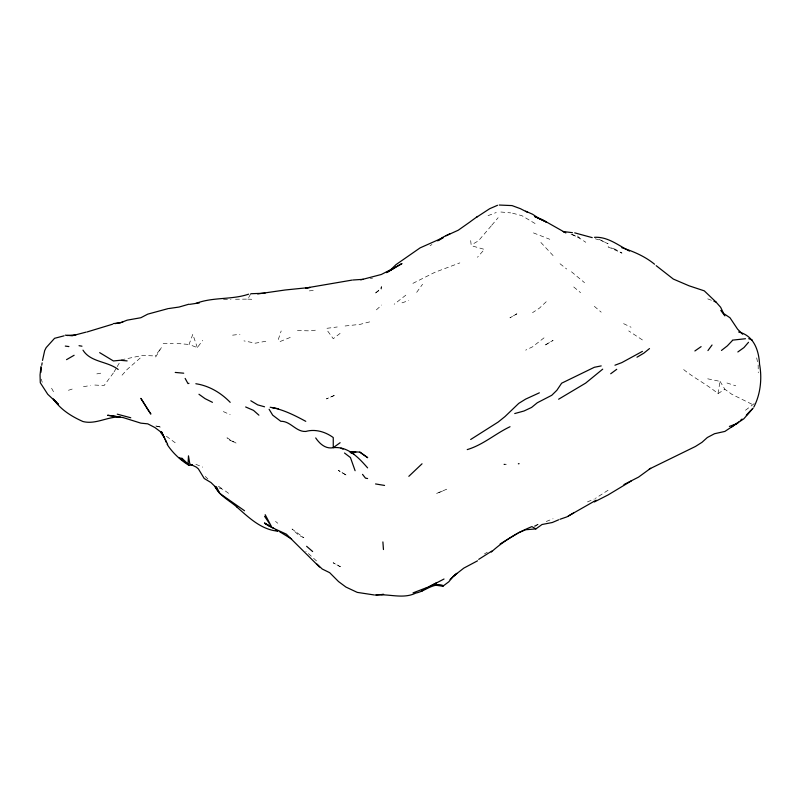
<?xml version="1.0" encoding="UTF-8"?>
<svg xmlns="http://www.w3.org/2000/svg" width="801" height="801" viewBox="0 0 801 801"><rect width="100%" height="100%" fill="white"/><g stroke="black" fill="none" stroke-linecap="round" stroke-linejoin="round"><path stroke-width="0.6" stroke-dasharray="4 3" d="M381.226 289.031L381.346 286.568L380.745 288.61L374.478 293.767L381.226 289.031L380.745 288.61M683.653 369.561C694.507 378.382 707.253 384.57 718.006 393.621L720.039 381.366L706.923 378.653M278.287 339.544L281.191 330.913M470.668 240.57L471.238 245.657L484.405 249.391L477.436 257.281M235.484 299.234L247.789 299.113L250.813 293.727M114.092 371.854L116.566 367.679M117.186 366.638L120.27 361.421M155.664 356.996L161.492 347.444L155.234 356.034M416.67 292.365L422.568 284.235M113.402 372.916L104.07 385.571L94.268 385.011M197.326 347.594L192.801 334.347L189.026 344.46L197.326 347.594L202.713 340.385M491.273 225.842L478.457 240.821L471.529 244.826M491.794 225.191L498.152 217.692M122.052 375.198L127.139 369.451L140.876 357.466M546.242 301.717L539.373 308.185L532.505 312.69M376.37 309.877L381.687 305.021M544.049 337.832L532.505 346.853L525.636 350.157M405.837 295.158L394.152 304.28M745.491 410.252L754.452 403.434M340.125 333.366L333.256 338.693L326.387 329.261M608.079 490.242L595.323 498.432M718.006 393.621L724.875 389.256L731.744 394.242L752.359 404.445M430.077 245.687L431.979 244.525M534.467 526.758L539.373 523.744L534.217 525.897M484.405 553.972L487.348 552.179M412.895 283.364L434.923 272.28L459.864 262.888M446.748 489.201L436.315 493.566L443.183 490.803M587.463 501.917L594.342 498.993M280.06 341.546L292.035 336.7M546.242 521.491L553.111 518.738M488.009 215.669L496.28 212.505M401.962 302.858L408.83 300.565M68.415 390.297L73.211 388.725M369.672 321.882L360.18 324.335L344.59 326.047M96.811 373.897L101.116 373.106M121.091 359.879L142.628 355.384L153.782 355.904M83.464 386.703L90.513 385.471M370.312 278.448L372.625 278.127M326.958 328.3L337.281 326.978M232.58 335.178L239.99 334.277M309.296 290.893L314.893 290.252M315.384 330.212L308.796 330.843L295.669 330.493M265.812 341.256L255.409 343.178L243.935 340.876M223.489 299.684L231.028 299.394M163.144 343.539L173.286 343.369M247.789 299.113L253.406 299.364M177.011 343.469L188.886 344.44M500.885 212.015L510.648 212.876M155.764 425.992L161.492 427.344L155.784 425.882M512.59 213.186L521.952 215.709L535.479 223.769M726.918 382.978L735.749 385.812M595.253 238.748L598.587 239.839M533.426 232.891L549.806 239.299M219.124 487.969L223.329 489.531L230.197 494.497M707.724 298.863L711.859 300.445M195.844 464.3L202.713 467.133M598.968 239.279L608.079 243.804L598.657 239.309M223.329 411.584L230.197 414.668M571.043 234.252L579.413 238.067L585.821 242.302M230.197 440.32L236.295 443.213L226.963 437.827L230.197 440.32L229.717 439.969M623.578 323.644L631.068 327.249M572.184 234.313L579.413 238.067L577.06 235.464M642.432 339.954L628.695 330.903M218.423 486.227L223.329 489.531M571.463 271.779L584.56 282.703M175.229 442.783L166.398 436.265M559.989 263.729L566.697 269.026M275.494 521.381L277.817 523.263M573.726 286.968L580.595 292.675M594.332 306.312L601.211 312.19M316.515 560.93L305.772 551.178M205.286 476.415L207.87 479.008M553.111 255.619L539.373 240.841M720.039 381.366L724.875 389.256M51.564 388.215L54.718 393.912M41.241 379.083L42.263 382.317M756.675 357.867L757.906 363.764M758.157 364.946L758.267 372.815M334.217 395.504L326.387 398.908L334.217 395.504M546.242 344.41L545.481 344.931L553.111 340.365L546.242 344.41M516.855 313.852L509.937 317.847L516.855 313.852M519.338 463.819L518.067 463.899L519.338 463.819M506.362 464.27L503.789 464.2L506.362 464.27M615.108 249.191L608.079 246.878L622.017 253.136L615.108 249.191M303.829 537.731L298.553 535.098L292.035 529.01L303.829 537.731M340.385 566.778L333.106 562.743L340.385 566.778M340.115 471.429L338.342 470.397L346.993 475.574L340.115 471.429"/><path stroke-width="1.2" d="M40.921 372.345L41.332 367.669M41.011 366.447L40.05 374.938L40.29 382.728L47.75 394.292L56.861 402.833M42.513 360.42L44.696 350.558L46.178 347.604L54.578 338.302L64.06 335.839M41.732 365.256L42.133 362.853M434.753 585.06L442.823 586.252L443.183 585.571C432.86 582.627 425.231 591.308 415.699 593.12C402.993 599.388 388.885 593.531 375.589 595.033L383.629 594.392L381.346 594.592M753.801 407.128C760.549 394.312 762.212 378.312 759.538 364.145C758.837 350.227 753.821 335.589 738.622 331.974M707.944 350.578L712.039 345.011M450.052 579.483L456.93 573.326L453.246 576.4L448.82 581.776L442.823 586.252M748.524 342.277L743.959 347.574L737.841 351.969M732.184 340.775L727.308 345.892L721.461 350.448M750.467 410.913L746.322 415.258L752.96 408.3L743.769 418.863L724.875 431.429L714.532 433.721L707.343 437.506L701.976 442.332L695.418 446.487L649.301 469.046M408.83 476.325L422.037 463.799M602.712 369.161L585.651 383.108L558.607 399.228M491.283 552.049C503.208 541.266 516.985 532.685 531.894 526.607L535.879 528.91L542.007 524.515L552.289 522.512L558.687 519.779M740.334 420.535L742.056 419.063M649.501 348.575L643.784 353.201L636.975 357.206M453.246 576.4L463.799 568.119L477.536 560.82M470.307 221.727L458.252 230.217L445.967 235.784M650.692 468.265L638.547 477.116L623.959 484.555M437.706 240.871L443.183 237.066L450.052 233.712M610.702 373.767L616.73 369.311M470.668 221.416L477.536 216.44M340.125 442.713L333.256 447.679C325.606 449.221 319.639 443.774 315.694 437.927M491.824 551.068L478.708 559.368M731.744 426.903L738.622 422.007M694.878 350.968L701.115 346.633M476.785 217.121L489.691 208.701L497.521 205.296M470.668 439.499L498.152 422.067L505.02 416.54L518.758 403.374L525.636 399.108L539.373 392.82M386.483 272.65L401.962 263.549L390.187 270.257L396.004 264.63L420.114 247.869L443.183 237.607L439.499 239.889M422.517 590.397L421.526 591.028L422.578 590.537M424.17 589.506L426.282 588.164M517.776 533.186L500.114 543.979M387.844 271.909L395.093 267.454L381.346 274.473L360.74 279.869M596.094 500.204L568.42 515.964M573.726 512.88L566.858 516.895L559.989 519.268M66.533 359.649L74.123 355.264M631.368 480.9L608.079 494.938L594.342 501.957M444.024 579.013L429.576 586.532L413.066 592.87M436.615 582.667L428.655 586.913L429.446 587.143M642.432 351.369L621.816 362.613L614.948 365.216M510.037 426.723C495.348 433.671 483.063 444.905 467.233 449.601M518.758 532.575L525.636 529.741L535.879 528.91M729.381 426.422L737.731 423.308M250.813 293.727L265.041 293.206M195.844 303.449C212.766 296.881 231.479 300.005 248.63 294.177M86.939 331.994L112.621 324.205M188.976 383.299L188.005 383.599L185.151 378.432M188.976 304.18L179.074 307.043L168.801 308.535M168.07 308.625L147.744 314.142L140.876 317.727L127.139 320.17L120.27 322.843L113.402 323.584M514.723 413.556L524.024 410.993L531.594 407.429L537.271 402.773L551.769 395.283L556.865 390.287L561.641 383.198L594.342 367.289L601.211 365.907M85.917 332.165L72.17 335.769L65.302 335.148M115.194 323.624L122.763 322.132M167.129 444.365C172.545 452.835 180.425 460.124 188.976 465.371L192.41 464.84M352.21 280.07L305.772 288.02L310.047 287.459L285.166 289.992L257.682 293.947M189.837 304.33L199.379 302.898M745.491 338.733L732.384 340.155M353.171 279.99L363.324 279.319M67.094 335.529L76.005 334.808M120.27 417.011C107.614 416.43 95.83 424.75 82.994 421.546C71.459 416.43 60.606 409.631 53.327 398.998L58.253 404.094L57.752 403.594M270.187 407.248C282.773 409.271 294.618 415.308 305.772 421.336M367.609 467.874C358.708 457.792 348.035 446.097 333.256 447.679L333.256 437.556C325.496 431.849 315.264 428.745 305.772 431.449C295.959 432.029 290.463 420.936 280.791 421.296L272.69 415.158L269.116 409.281M499.223 205.036L512.019 205.587L520.4 208.671L527.669 212.415M349.516 451.574L359.839 452.114L367.609 457.631L359.839 452.114M572.435 232.68L563.263 231.529L565.055 232.52M183.719 373.196L175.229 372.435M434.843 584.91L443.183 585.571M349.677 451.664L355.824 452.165M127.139 360.901L120.27 360.28L113.402 360.951L99.654 352.63M594.472 237.306C607.859 236.525 618.262 245.396 629.516 251.083M65.302 346.082L68.906 346.573M116.816 416.53L107.614 415.268L123.254 417.611L140.876 423.158L147.784 423.849L154.973 427.584L161.492 432.52M79.039 345.702L81.982 346.192M375.549 483.944L384.56 485.436M374.478 595.003L357.256 592.38L345.942 587.073L338.543 581.576L329.662 572.665L322.232 569.02L317.026 564.094M272.01 407.619L278.287 408.76M367.609 478.547L365.466 478.117L362.523 474.362M117.256 414.157L130.763 417.762M195.844 383.739C209.091 385.732 220.966 392.8 230.197 402.342M592.209 237.627L574.707 232.861M264.55 406.788L257.682 404.875L250.813 400.76M621.816 247.699C633.501 251.444 644.975 256.37 654.537 264.21M350.548 452.695L353.872 453.927M713.921 301.236L715.984 302.017L720.64 307.274L723.623 313.481L729.981 317.747L737.621 329.201L742.637 334.237M748.715 338.663L752.359 340.115M273.842 528.36L264.51 523.013L271.098 527.148L286.388 534.187L319.519 567.048M245.647 406.968L253.496 410.372L258.913 415.178M525.636 211.184L532.505 214.207L539.373 218.693L546.242 221.997L534.487 216.41L542.487 219.724L565.876 232.941M212.455 402.332L205.086 398.658L198.958 394.262M340.966 448.109L343.048 449.221M279.509 531.634L291.664 539.073M118.188 369.491C107.504 361.091 90.603 362.422 82.984 350.147M264.55 523.313L269.677 526.327M275.834 529.952L277.887 531.153C261.196 529.711 248.921 517.616 236.986 507.173M244.525 510.748L219.694 493.356L214.918 486.407L210.953 482.532L204.215 478.497L198.418 468.945L196.365 467.163L189.827 463.989L188.475 455.839L188.045 464.029L188.976 465.371M344.52 453.016L350.427 457.541L355.103 470.708M236.916 507.043C229.256 500.365 219.634 495.969 214.918 486.407L216.46 486.798L219.694 493.356M306.623 546.302L312.64 551.529M656.169 265.652L673.311 279.058L689.09 285.817L704.269 290.843L715.984 302.017M720.77 310.377L724.875 315.874M160.651 432.25L164.515 437.947L161.492 431.829L167.679 444.395M264.55 516.275L271.419 526.467L265.181 514.693M164.976 439.078L166.328 442.482M382.898 541.927L383.449 549.546M182.107 458.382L179.324 457.922L188.045 464.029L182.107 458.382M147.744 409.491L140.876 398.357L150.878 414.087L147.744 409.491"/></g></svg>
